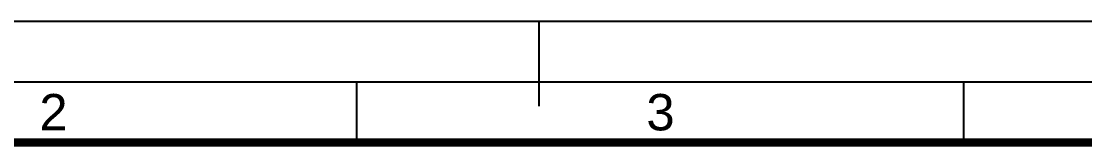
# Model space of a CAD drawing. Header units: millimetres. Extents: x 0 to 420, y 0 to 297.
# Drawn here: x 82.3 to 169.9, y 286.7 to 297 of the extents above; entities that cross this region are included whole.
import ezdxf
from ezdxf.enums import TextEntityAlignment as Align

# ---------------------------------------------------------------- set-up
doc = ezdxf.new("R2010")
doc.units = ezdxf.units.MM
doc.header["$LTSCALE"] = 23.1
doc.layers.get('0').update_dxf_attribs({"linetype": 'CONTINUOUS'})
doc.styles.get("Standard").update_dxf_attribs({"font": 'arial.ttf'})

msp = doc.modelspace()

# ---------------------------------------------------------------- linework, layer by layer
at = {"color": 4, "linetype": 'CONTINUOUS'}
msp.add_line((0, 297), (420, 297), dxfattribs=at)
at = {"color": 2, "linetype": 'CONTINUOUS'}
for p, q in [((125, 290), (125, 297)), ((15, 292), (415, 292)), ((110, 287), (110, 292)), ((160, 287), (160, 292))]:
    msp.add_line(p, q, dxfattribs=at)
at = {"color": 3, "linetype": 'CONTINUOUS', "const_width": 0.7}
msp.add_lwpolyline([(20, 287), (410, 287)], dxfattribs=at)

# ---------------------------------------------------------------- texts
at = {"color": 2, "linetype": 'CONTINUOUS'}
for s, p in [('2', (85, 288)), ('3', (135, 288))]:
    msp.add_text(s, height=3, dxfattribs=at).set_placement(p, align=Align.CENTER)

doc.saveas('drawing.dxf')
